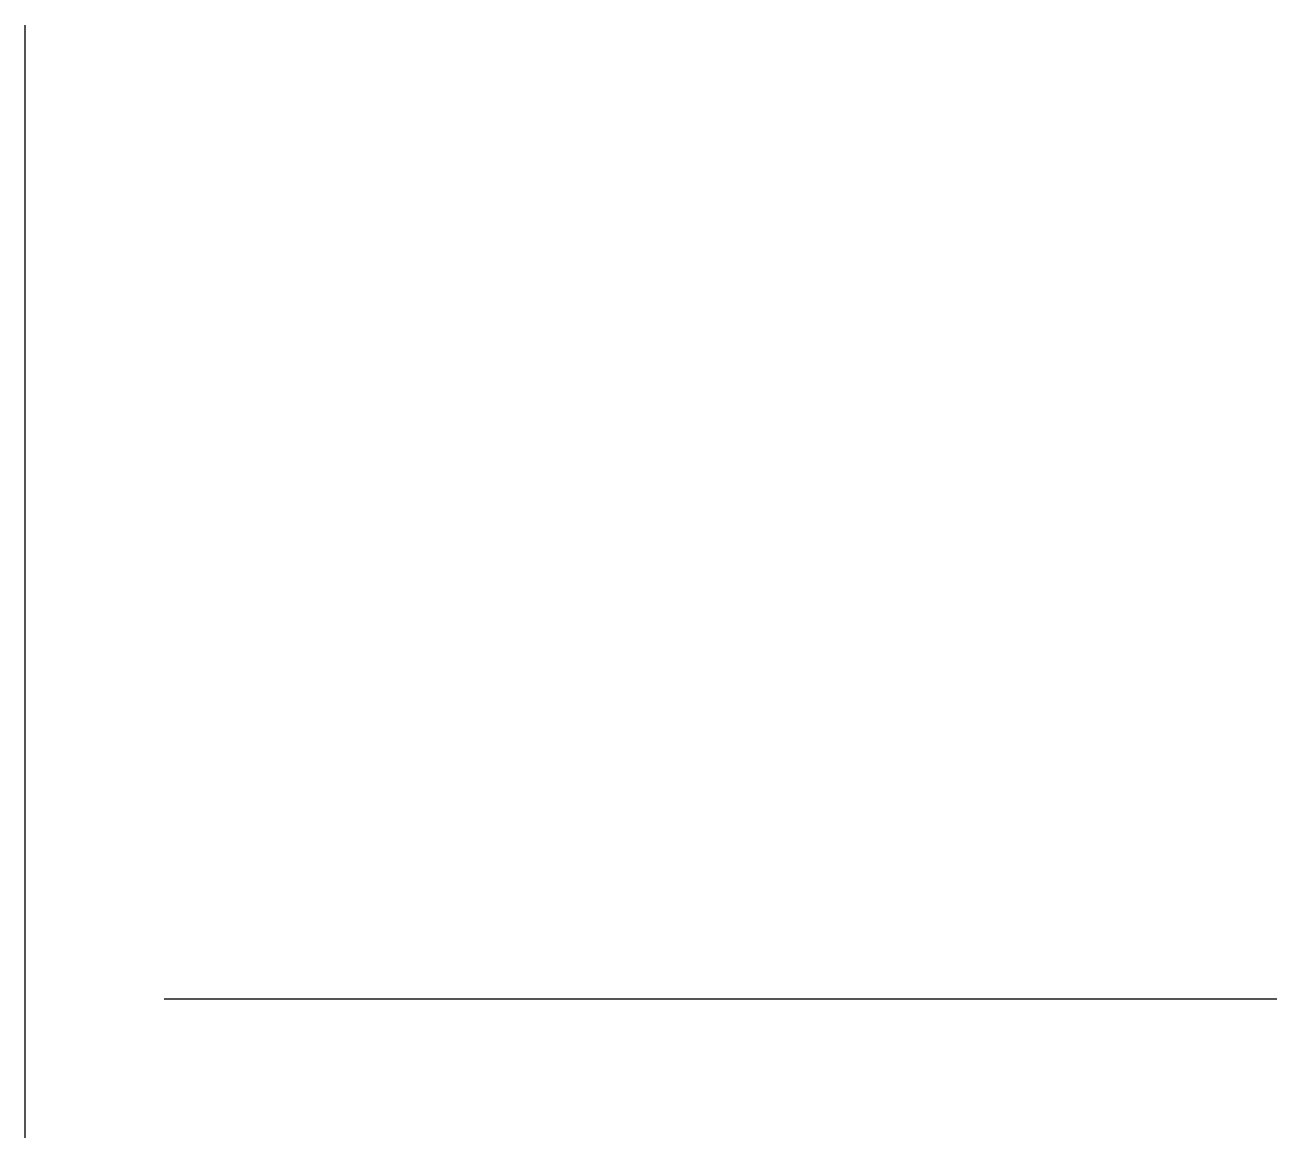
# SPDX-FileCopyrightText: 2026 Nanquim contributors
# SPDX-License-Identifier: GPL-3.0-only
# Model space of a CAD drawing. Header units: millimetres. Extents: x 0 to 90, y 0 to 80.
import ezdxf

# ---------------------------------------------------------------- set-up
doc = ezdxf.new("R2010")
doc.units = ezdxf.units.MM
doc.layers.add('A&B', color=7, linetype='CONTINUOUS')
doc.layers.add('Locked', color=5, linetype='CONTINUOUS')

msp = doc.modelspace()

# ---------------------------------------------------------------- linework, layer by layer
at = {"layer": 'A&B'}
msp.add_line((10, 10), (90, 10), dxfattribs=at)
at = {"layer": 'Locked'}
msp.add_line((0, 0), (0, 80), dxfattribs=at)

doc.saveas('drawing.dxf')
